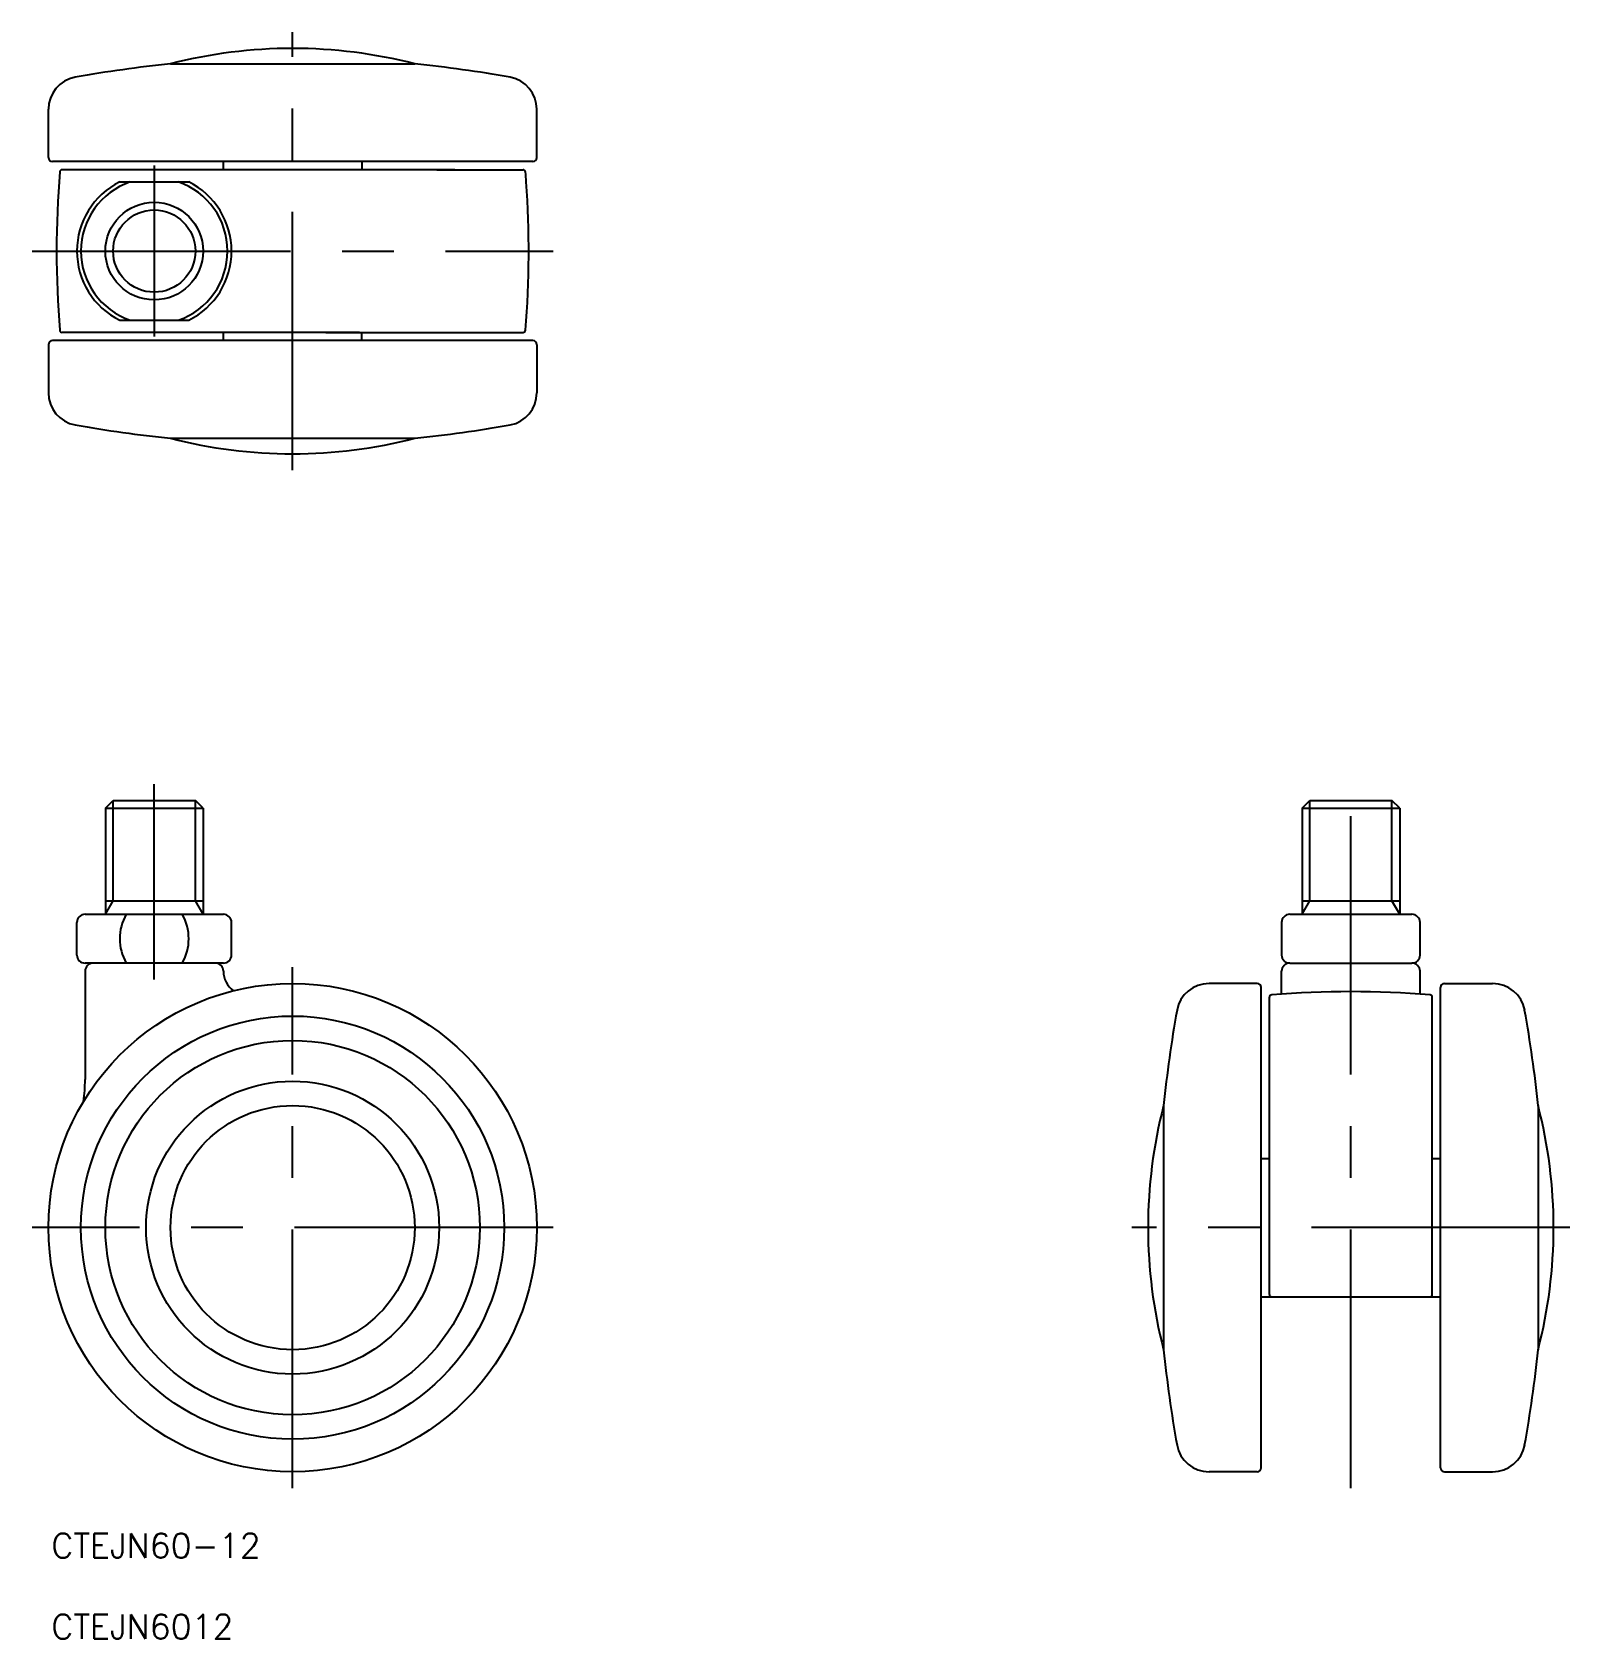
# Model space of a CAD drawing. Extents: x -32 to 157, y -51 to 147.
import ezdxf

# ---------------------------------------------------------------- set-up
doc = ezdxf.new("R2010")
doc.units = 0
doc.linetypes.add('CENTER', pattern=[50.8, 31.75, -6.35, 6.35, -6.35])
doc.layers.get('0').update_dxf_attribs({"linetype": 'CONTINUOUS'})
doc.layers.add('CENTER', color=1, linetype='CENTER')
doc.styles.get("Standard").update_dxf_attribs({"font": 'txt.shx', "height": 3, "bigfont": 'bigfont.shx'})

msp = doc.modelspace()

# ---------------------------------------------------------------- linework, layer by layer
at = {"color": 7, "linetype": 'CONTINUOUS'}
for p, q in [((-15, 143), (15, 143)), ((-30, 131.5), (-30, 137.42)), ((30, 131.5), (30, 137.42)), ((29.5, 131), (-29.5, 131)), ((-8.5, 130), (-8.5, 131)), ((8.5, 131), (8.5, 130)), ((-18.06, 130), (-28.31, 130)), ((-21.24, 128.5), (-12.76, 128.5)), ((8.2, 130), (-18.06, 130)), ((19.91, 130), (4.24, 130)), ((17.7, 130), (24.53, 130)), ((24.53, 130), (28.32, 130)), ((-21.24, 111.5), (-12.76, 111.5)), ((29.5, 109), (-29.5, 109)), ((-18.06, 110), (-28.31, 110)), ((8.2, 110), (-18.06, 110)), ((-8.5, 109), (-8.5, 110)), ((4.08, 110), (24.53, 110)), ((8.5, 109), (8.5, 110)), ((24.53, 110), (28.32, 110)), ((-30, 108.5), (-30, 102.58)), ((30, 108.5), (30, 102.58)), ((-15, 97), (15, 97)), ((-23, 51.55), (-22.05, 52.5)), ((-23, 51.55), (-11, 51.55)), ((-23, 51.55), (-23, 38.5)), ((-22.05, 52.5), (-11.95, 52.5)), ((-11, 51.55), (-11.95, 52.5)), ((-11, 51.55), (-11, 38.5)), ((124, 51.55), (124.95, 52.5)), ((124, 51.55), (136, 51.55)), ((124, 51.55), (124, 38.5)), ((124.95, 52.5), (135.05, 52.5)), ((136, 51.55), (135.05, 52.5)), ((136, 51.55), (136, 38.5)), ((-23, 40.14), (-11, 40.14)), ((124, 40.14), (136, 40.14)), ((-25.5, 38.5), (-8.5, 38.5)), ((122.5, 38.5), (137.5, 38.5)), ((-26.5, 33.5), (-26.5, 37.5)), ((-7.5, 33.5), (-7.5, 37.5)), ((121.5, 37.5), (121.5, 33.5)), ((138.5, 33.5), (138.5, 37.5)), ((-8.5, 32.5), (-25.5, 32.5)), ((122.5, 32.5), (137.5, 32.5)), ((-25.5, 31.5), (-25.5, 18.19)), ((-8.5, 31.5), (-8.5, 31.52)), ((118.5, 30), (112.58, 30)), ((121.5, 28.7), (121.5, 31.5)), ((138.5, 28.7), (138.5, 31.5)), ((141.5, 30), (147.42, 30)), ((119, -29.5), (119, 29.5)), ((120, 18.06), (120, 28.31)), ((140, 18.06), (140, 28.31)), ((141, -29.5), (141, 29.5)), ((120, -8.2), (120, 18.06)), ((140, -8.2), (140, 18.06)), ((107, 15), (107, -15)), ((153, 15), (153, -15)), ((119, 8.5), (120, 8.5)), ((140, 8.5), (141, 8.5)), ((119, -8.5), (141, -8.5)), ((118.5, -30), (112.58, -30)), ((141.5, -30), (147.42, -30))]:
    msp.add_line(p, q, dxfattribs=at)
at = {"color": 3, "linetype": 'CONTINUOUS'}
for p, q in [((-22.05, 40.14), (-22.05, 52.5)), ((-11.95, 40.14), (-11.95, 52.5)), ((124.95, 40.14), (124.95, 52.5)), ((135.05, 40.14), (135.05, 52.5)), ((-23, 38.5), (-22.05, 40.14)), ((-11, 38.5), (-11.95, 40.14)), ((124, 38.5), (124.95, 40.14)), ((136, 38.5), (135.05, 40.14))]:
    msp.add_line(p, q, dxfattribs=at)
at = {"color": 7, "linetype": 'CONTINUOUS'}
for centre, radius in [((-17, 120), 6), ((0, 0), 30), ((0, 0), 26), ((0, 0), 23), ((0, 0), 18), ((0, 0), 15)]:
    msp.add_circle(centre, radius, dxfattribs=at)
at = {"color": 3, "linetype": 'CONTINUOUS'}
msp.add_circle((-17, 120), 5.05, dxfattribs=at)
at = {"color": 7, "linetype": 'CONTINUOUS'}
for centre, radius, start, end in [((0, 84.91), 60, 75.5225, 104.4775), ((0, -6.25), 150, 95.7392, 100.2581), ((0, -6.25), 150, 79.7419, 84.2608), ((-26, 137.42), 4, 100.2581, 180), ((26, 137.42), 4, 360, 79.7419), ((-29.5, 131.5), 0.5, 180, 270), ((29.5, 131.5), 0.5, 270, 360), ((91, 120), 120, 175.3519, 184.6481), ((-28.31, 129.7), 0.3, 90, 175.3519), ((-17, 120), 9.5, 116.5254, 243.4746), ((-17, 120), 9, 109.1881, 250.8119), ((-17, 120), 9, 289.1881, 70.8119), ((-17, 120), 9.5, 296.5254, 63.4746), ((28.31, 129.7), 0.3, 4.6481, 90), ((-91, 120), 120, 4.0619, 4.6481), ((-91, 120), 120, 355.3519, 4.0619), ((-29.5, 108.5), 0.5, 90, 180), ((-28.31, 110.3), 0.3, 184.6481, 270), ((28.31, 110.3), 0.3, 270, 355.3519), ((29.5, 108.5), 0.5, 360, 90), ((-26, 102.58), 4, 180, 259.7419), ((26, 102.58), 4, 280.2581, 360), ((0, 246.25), 150, 259.7419, 264.2608), ((0, 155.09), 60, 255.5225, 284.4775), ((0, 246.25), 150, 275.7392, 280.2581), ((-25.5, 37.5), 1, 90, 180), ((-15.24, 35.5), 6, 150, 210), ((-18.76, 35.5), 6, 330, 30), ((-8.5, 37.5), 1, 360, 90), ((122.5, 37.5), 1, 90, 180), ((137.5, 37.5), 1, 0, 90), ((-25.5, 33.5), 1, 180, 270), ((-24.5, 31.5), 1, 90, 180), ((-9.5, 31.5), 1, 360, 90), ((-8.5, 33.5), 1, 270, 360), ((122.5, 33.5), 1, 180, 270), ((122.5, 31.5), 1, 90, 180), ((137.5, 33.5), 1, 270, 360), ((137.5, 31.5), 1, 360, 90), ((-5.5, 31.52), 3, 180, 233.7417), ((112.58, 26), 4, 90, 169.7419), ((118.5, 29.5), 0.5, 360, 90), ((141.5, 29.5), 0.5, 90, 180), ((147.42, 26), 4, 10.2581, 90), ((120.3, 28.31), 0.3, 94.6481, 180), ((130, -91), 120, 85.3519, 94.6481), ((139.7, 28.31), 0.3, 0, 85.3519), ((256.25, 0), 150, 169.7419, 174.2608), ((3.75, 0), 150, 5.7392, 10.2581), ((-45.5, 18.19), 20, 352.3071, 360), ((165.09, 0), 60, 165.5225, 194.4775), ((94.91, 0), 60, 345.5225, 14.4775), ((120.3, -8.2), 0.3, 180, 270), ((139.7, -8.2), 0.3, 270, 360), ((256.25, 0), 150, 185.7392, 190.2581), ((3.75, 0), 150, 349.7419, 354.2608), ((112.58, -26), 4, 190.2581, 270), ((147.42, -26), 4, 270, 349.7419), ((118.5, -29.5), 0.5, 270, 360), ((141.5, -29.5), 0.5, 180, 270)]:
    msp.add_arc(centre, radius, start, end, dxfattribs=at)
at = {"layer": 'CENTER', "color": 1, "linetype": 'CENTER'}
for p, q in [((0, 93.09), (0, 146.91)), ((-17, 130.5), (-17, 109.5)), ((-32, 120), (32, 120)), ((-17, 30.5), (-17, 54.5)), ((130, -32), (130, 54.5)), ((0, -32), (0, 32)), ((32, 0), (-32, 0)), ((156.91, 0), (103.09, 0))]:
    msp.add_line(p, q, dxfattribs=at)

# ---------------------------------------------------------------- texts
at = {"color": 7, "linetype": 'CONTINUOUS'}
for s, p in [('CTEJN60-12', (-29.64, -40.58)), ('CTEJN6012', (-29.64, -50.53))]:
    msp.add_text(s, height=3, dxfattribs=at).set_placement(p)

doc.saveas('drawing.dxf')
